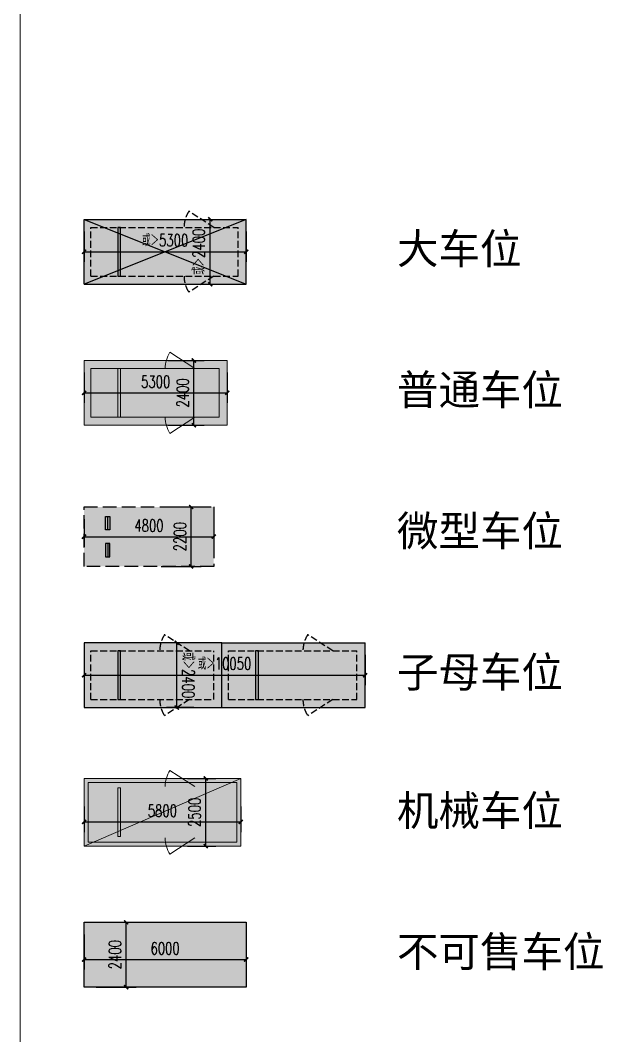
# Model space of a CAD drawing. Extents: x -264757 to 86229, y 4049843 to 4347093.
# Drawn here: x -124021 to -102470, y 4071457 to 4109027 of the extents above; entities that cross this region are included whole.
import ezdxf

# ---------------------------------------------------------------- set-up
doc = ezdxf.new("R2010")
doc.units = 0
doc.header["$LTSCALE"] = 1000
doc.header["$MEASUREMENT"] = 0
doc.linetypes.add('AX-01DK-PB01$0$AX-001DK-01-PB01-02$0$车位$0$DASH', pattern=[0.35, 0.25, -0.1])
doc.linetypes.add('AX-01DK-PB01$1$A-001-车位参照B1$0$A-001-车位参照B1$0$A-001-车位参照B1$0$A-H4-001-基本图形$0$A-001-车位B1$0$DASH', pattern=[0.35, 0.25, -0.1])
for name, color, linetype in [('不可售车位', 255, 'Continuous'), ('大车位', 7, 'Continuous'), ('子母车位', 7, 'Continuous'), ('微型车位', 7, 'Continuous'), ('普通车位', 7, 'Continuous'), ('机械车位', 7, 'Continuous')]:
    doc.layers.add(name, color=color, linetype=linetype)
doc.layers.add('无关图层', color=8, linetype='Continuous', lineweight=0)
doc.styles.add('_TCH_DIM_T3', font='SIMPLEX', dxfattribs={"width": 0.705882, "bigfont": 'GBCBIG'})
doc.styles.add('黑体', font='simhei.ttf')
doc.dimstyles.new('_TCH_ARCH&&150', dxfattribs={"dimtxt": 446.25, "dimasz": 150, "dimexe": 375, "dimexo": 450, "dimgap": 189.375, "dimtad": 1, "dimdec": 0, "dimzin": 0, "dimdsep": 46, "dimtxsty": '_TCH_DIM_T3', "dimblk": 'ARCHTICK', "dimcen": 0.09, "dimclrt": 7, "dimazin": 2, "dimtfac": 1, "dimtdec": 0, "dimtix": 1, "dimtmove": 2, "dimatfit": 3, "dimfxl": 0, "dimtolj": 1, "dimtzin": 0, "dimarcsym": 0})

# ---------------------------------------------------------------- blocks, each defined once
blk = doc.blocks.new('大车位1')
at = {"layer": '大车位', "true_color": 0xe806f9}
h = blk.add_hatch(color=6, dxfattribs=at)
h.dxf.hatch_style = 1
h.paths.add_polyline_path([(2400, 6000), (2400, 0), (0, 0), (0, 6000)])
at = {"layer": '大车位', "color": 83}
for p, q in [((0, 0), (0, 6000, 0)), ((2400, 6000, 0), (0, 6000, 0)), ((2400, 0), (2400, 6000, 0)), ((2400, 0), (0, 0))]:
    blk.add_line(p, q, dxfattribs=at)
at = {"layer": '大车位', "color": 8, "linetype": 'AX-01DK-PB01$1$A-001-车位参照B1$0$A-001-车位参照B1$0$A-001-车位参照B1$0$A-H4-001-基本图形$0$A-001-车位B1$0$DASH'}
for p, q in [((2100, 5700, 0), (300, 5700, 0)), ((300, 250), (300, 5700, 0)), ((2100, 250), (2100, 5700, 0)), ((2100, 250), (300, 250))]:
    blk.add_line(p, q, dxfattribs=at)
at = {"layer": '大车位', "color": 83, "elevation": 0}
blk.add_lwpolyline([(0, 6000), (2400, 0)], dxfattribs=at)
at = {"layer": '大车位', "color": 83}
blk.add_lwpolyline([(0, 0), (2400, 6000)], dxfattribs=at)
at = {"layer": '大车位', "linetype": 'AX-01DK-PB01$1$A-001-车位参照B1$0$A-001-车位参照B1$0$A-001-车位参照B1$0$A-H4-001-基本图形$0$A-001-车位B1$0$DASH'}
for points in [[(300, 4800), (-300, 3878)], [(2100, 4800), (2700, 3878)]]:
    blk.add_lwpolyline(points, dxfattribs=at)
at = {"layer": '大车位'}
blk.add_lwpolyline([(300, 1250), (2100, 1250), (2100, 1350), (300, 1350)], close=True, dxfattribs=at)
at = {"layer": '大车位', "linetype": 'AX-01DK-PB01$1$A-001-车位参照B1$0$A-001-车位参照B1$0$A-001-车位参照B1$0$A-H4-001-基本图形$0$A-001-车位B1$0$DASH'}
for centre, start, end in [((300, 4800, 0), 236.9443, 270), ((2100, 4800, 0), 270, 303.0557)]:
    blk.add_arc(centre, 1100, start, end, dxfattribs=at)
blk = doc.blocks.new('A$C7e5eb487')
at = {"layer": '普通车位', "true_color": 0xf18f8e}
h = blk.add_hatch(color=11, dxfattribs=at)
h.dxf.hatch_style = 1
h.paths.add_polyline_path([(2400, 0), (2400, -5300), (0, -5300), (0, 0)])
blk = doc.blocks.new('普通车位')
at = {"layer": '无关图层'}
for p, q in [((-2.253, 3.186), (0.077, 3.764)), ((1.352, -1.38), (0.077, 3.764)), ((-1.889, 2.967), (-0.142, 3.4)), ((1.001, -1.21), (-0.142, 3.4)), ((-0.977, -1.958), (-2.253, 3.186)), ((-0.746, -1.643), (-1.889, 2.967)), ((-0.977, -1.958), (1.352, -1.38)), ((-0.746, -1.643), (1.001, -1.21))]:
    blk.add_line(p, q, dxfattribs=at)
for points in [[(0.074, 2.527), (0.879, 1.777)], [(-1.673, 2.094), (-2.033, 1.054)]]:
    blk.add_lwpolyline(points, dxfattribs=at)
blk.add_lwpolyline([(0.76, -0.239), (-0.987, -0.673), (-1.011, -0.575), (0.736, -0.142)], close=True, dxfattribs=at)
for centre, start, end in [((0.074, 2.527), 283.9287, 316.9845), ((-1.673, 2.094), 250.873, 283.9287)]:
    blk.add_arc(centre, 1.1, start, end, dxfattribs=at)
at = {"layer": '普通车位', "xscale": -0.0009999999999999812, "yscale": 0.0009999999999999812, "zscale": 0.0009999999999999812, "rotation": 13.92873520577783}
blk.add_blockref('A$C7e5eb487', (0.077, 3.764), dxfattribs=at)
blk = doc.blocks.new('A$C95fe41d2')
at = {"layer": '微型车位', "true_color": 0xffdf7f}
h = blk.add_hatch(color=41, dxfattribs=at)
h.dxf.hatch_style = 1
h.paths.add_polyline_path([(0, 0), (0, -4800), (-2200, -4800), (-2200, 0)])
blk = doc.blocks.new('微型车位')
at = {"layer": '微型车位', "color": 4, "linetype": 'AX-01DK-PB01$0$AX-001DK-01-PB01-02$0$车位$0$DASH', "ltscale": 2000}
for p, q in [((1699463, 176182), (1699463, 176682)), ((1699463, 175682), (1699463, 175182))]:
    blk.add_line(p, q, dxfattribs=at)
at = {"layer": '微型车位', "color": 4, "linetype": 'AX-01DK-PB01$0$AX-001DK-01-PB01-02$0$车位$0$DASH', "ltscale": 2}
blk.add_lwpolyline([(1703388, 174832), (1703388, 177032), (1698588, 177032), (1698588, 174832)], close=True, dxfattribs=at)
at = {"layer": '微型车位', "color": 4, "linetype": 'AX-01DK-PB01$0$AX-001DK-01-PB01-02$0$车位$0$DASH', "ltscale": 2000}
for points in [[(1699538, 176682), (1699538, 176182), (1699388, 176182), (1699388, 176682)], [(1699538, 175182), (1699538, 175682), (1699388, 175682), (1699388, 175182)]]:
    blk.add_lwpolyline(points, close=True, dxfattribs=at)
at = {"layer": '微型车位', "xscale": -1, "rotation": 269.9998841340259}
blk.add_blockref('A$C95fe41d2', (1703388, 177032), dxfattribs=at)
blk = doc.blocks.new('A$C741380cb')
at = {"layer": '子母车位', "true_color": 0x0617f9}
h = blk.add_hatch(color=5, dxfattribs=at)
h.dxf.hatch_style = 1
h.paths.add_polyline_path([(2400, 0), (2400, -10400), (0, -10400), (0, 0)])
blk = doc.blocks.new('子母车位1')
at = {"layer": '子母车位', "color": 8, "linetype": 'AX-01DK-PB01$1$A-001-车位参照B1$0$A-001-车位参照B1$0$A-001-车位参照B1$0$A-H4-001-基本图形$0$A-001-车位B1$0$DASH'}
for p, q in [((330318, -478521), (332118, -478521)), ((330318, -478521), (330318, -483071, 0)), ((332118, -478521), (332118, -483071, 0)), ((330318, -483071, 0), (332118, -483071, 0)), ((330318, -483621, 0), (332118, -483621, 0)), ((330318, -483621, 0), (330318, -488371)), ((332118, -483621, 0), (332118, -488371)), ((330318, -488371), (332118, -488371))]:
    blk.add_line(p, q, dxfattribs=at)
at = {"layer": '子母车位', "color": 83}
for p, q in [((330018, -483371, 0), (330018, -488671)), ((330018, -483371, 0), (332418, -483371, 0)), ((332418, -483371, 0), (332418, -488671)), ((330018, -488671), (332418, -488671))]:
    blk.add_line(p, q, dxfattribs=at)
blk.add_lwpolyline([(332418, -478271), (330018, -478271), (330018, -483371), (332418, -483371)], close=True, dxfattribs=at)
at = {"layer": '子母车位'}
blk.add_lwpolyline([(332118, -479521), (330318, -479521), (330318, -479621), (332118, -479621)], close=True, dxfattribs=at)
at = {"layer": '子母车位', "linetype": 'AX-01DK-PB01$1$A-001-车位参照B1$0$A-001-车位参照B1$0$A-001-车位参照B1$0$A-H4-001-基本图形$0$A-001-车位B1$0$DASH'}
for points in [[(330318, -482171), (329718, -481249)], [(332118, -482171), (332718, -481249)]]:
    blk.add_lwpolyline(points, dxfattribs=at)
at = {"layer": '子母车位', "elevation": 0}
blk.add_lwpolyline([(332118, -484621), (330318, -484621), (330318, -484721), (332118, -484721)], close=True, dxfattribs=at)
at = {"layer": '子母车位', "linetype": 'AX-01DK-PB01$1$A-001-车位参照B1$0$A-001-车位参照B1$0$A-001-车位参照B1$0$A-H4-001-基本图形$0$A-001-车位B1$0$DASH', "elevation": 0}
for points in [[(330318, -487471), (329718, -486549)], [(332118, -487471), (332718, -486549)]]:
    blk.add_lwpolyline(points, dxfattribs=at)
at = {"layer": '子母车位', "linetype": 'AX-01DK-PB01$1$A-001-车位参照B1$0$A-001-车位参照B1$0$A-001-车位参照B1$0$A-H4-001-基本图形$0$A-001-车位B1$0$DASH'}
for centre, start, end in [((330318, -482171, 0), 89.9997, 123.0554), ((332118, -482171, 0), 56.9439, 89.9997), ((330318, -487471), 89.9997, 123.0554), ((332118, -487471), 56.9439, 89.9997)]:
    blk.add_arc(centre, 1100, start, end, dxfattribs=at)
at = {"layer": '子母车位', "rotation": 179.9996583709065}
blk.add_blockref('A$C741380cb', (332418, -488671), dxfattribs=at)
blk = doc.blocks.new('机械车位')
at = {"layer": '无关图层'}
h = blk.add_hatch(color=256, dxfattribs=at)
h.dxf.hatch_style = 1
h.paths.add_polyline_path([(-121662, 4070530), (-115862, 4070530), (-115862, 4068030), (-121662, 4068030)])
for points in [[(-117562, 4070230), (-118484, 4070830)], [(-121662, 4068030), (-115862, 4070530)], [(-117562, 4068330), (-118484, 4067730)]]:
    blk.add_lwpolyline(points, dxfattribs=at)
for points in [[(-121662, 4070530), (-115862, 4070530), (-115862, 4068030), (-121662, 4068030)], [(-121512, 4070380), (-116012, 4070380), (-116012, 4068180), (-121512, 4068180)], [(-120412, 4070180), (-120412, 4068380), (-120312, 4068380), (-120312, 4070180)]]:
    blk.add_lwpolyline(points, close=True, dxfattribs=at)
for centre, start, end in [((-117562, 4070230), 146.9443, 180), ((-117562, 4068330), 180, 213.0557)]:
    blk.add_arc(centre, 1100, start, end, dxfattribs=at)
blk = doc.blocks.new('sadfsadfasf')
at = {"layer": '不可售车位', "true_color": 0x757b8a}
h = blk.add_hatch(color=8, dxfattribs=at)
h.dxf.hatch_style = 1
h.paths.add_polyline_path([(2400, 6000), (2400, 0), (0, 0), (0, 6000)])
at = {"layer": '不可售车位', "color": 8, "true_color": 0x757b8a}
blk.add_lwpolyline([(2400, 6000), (2400, 0), (0, 0), (0, 6000)], close=True, dxfattribs=at)
blk = doc.blocks.new('_ArchTick')
at = {"layer": '无关图层', "const_width": 0.4}
blk.add_lwpolyline([(-0.5, -0.5), (0.5, 0.5)], dxfattribs=at)
blk = doc.blocks.new('*D143')
at = {"layer": 'Defpoints', "color": 0, "transparency": 16777216}
for p in [(-121662, 4080386), (-115862, 4080386), (-115862, 4079368)]:
    blk.add_point(p, dxfattribs=at)
at = {"layer": '无关图层', "color": 0, "lineweight": -2, "transparency": 16777216}
for p, q in [((-121662, 4079936), (-121662, 4078993)), ((-115862, 4079936), (-115862, 4078993)), ((-121662, 4079368), (-115862, 4079368))]:
    blk.add_line(p, q, dxfattribs=at)
at = {"layer": '无关图层', "color": 0, "lineweight": -2, "transparency": 16777216, "xscale": 150, "yscale": 150, "zscale": 150, "rotation": 180}
blk.add_blockref('_ArchTick', (-121662, 4079368), dxfattribs=at)
at = {"layer": '无关图层', "color": 0, "lineweight": -2, "transparency": 16777216, "xscale": 150, "yscale": 150, "zscale": 150}
blk.add_blockref('_ArchTick', (-115862, 4079368), dxfattribs=at)
at = {"layer": '无关图层', "color": 7, "transparency": 16777216, "insert": (-118762, 4079780), "char_height": 446.2, "attachment_point": 5, "style": '_TCH_DIM_T3'}
blk.add_mtext('\\A1;5800', dxfattribs=at)
blk = doc.blocks.new('*D144')
at = {"layer": 'Defpoints', "color": 0, "transparency": 16777216}
for p in [(-118281, 4080974), (-117158, 4080974), (-118281, 4078474)]:
    blk.add_point(p, dxfattribs=at)
at = {"layer": '无关图层', "color": 0, "lineweight": -2, "transparency": 16777216}
for p, q in [((-117831, 4080974), (-116783, 4080974)), ((-117158, 4078474), (-117158, 4080974)), ((-117831, 4078474), (-116783, 4078474))]:
    blk.add_line(p, q, dxfattribs=at)
at = {"layer": '无关图层', "color": 0, "lineweight": -2, "transparency": 16777216, "xscale": 150, "yscale": 150, "zscale": 150}
for p, rotation in [((-117158, 4080974), 90), ((-117158, 4078474), 270)]:
    blk.add_blockref('_ArchTick', p, dxfattribs=dict(at, rotation=rotation))
at = {"layer": '无关图层', "color": 7, "transparency": 16777216, "insert": (-117570, 4079724), "char_height": 446.2, "attachment_point": 5, "rotation": 90, "style": '_TCH_DIM_T3'}
blk.add_mtext('\\A1;2500', dxfattribs=at)
blk = doc.blocks.new('*D145')
at = {"layer": 'Defpoints', "color": 0, "transparency": 16777216}
for p in [(-118662, 4101663), (-116992, 4101663), (-118662, 4099263)]:
    blk.add_point(p, dxfattribs=at)
at = {"layer": '无关图层', "color": 0, "lineweight": -2, "transparency": 16777216}
for p, q in [((-118212, 4101663), (-116617, 4101663)), ((-116992, 4099263), (-116992, 4101663)), ((-118212, 4099263), (-116617, 4099263))]:
    blk.add_line(p, q, dxfattribs=at)
at = {"layer": '无关图层', "color": 0, "lineweight": -2, "transparency": 16777216, "xscale": 150, "yscale": 150, "zscale": 150}
for p, rotation in [((-116992, 4101663), 90), ((-116992, 4099263), 270)]:
    blk.add_blockref('_ArchTick', p, dxfattribs=dict(at, rotation=rotation))
at = {"layer": '无关图层', "color": 7, "transparency": 16777216, "insert": (-117419, 4100463), "char_height": 446.2, "attachment_point": 5, "rotation": 90, "style": '_TCH_DIM_T3'}
blk.add_mtext('\\A1;或＞2400', dxfattribs=at)
blk = doc.blocks.new('*D146')
at = {"layer": 'Defpoints', "color": 0, "transparency": 16777216}
for p in [(-121662, 4101663), (-115662, 4101663), (-115662, 4100463)]:
    blk.add_point(p, dxfattribs=at)
at = {"layer": '无关图层', "color": 0, "lineweight": -2, "transparency": 16777216}
for p, q in [((-121662, 4101213), (-121662, 4100088)), ((-115662, 4101213), (-115662, 4100088)), ((-121662, 4100463), (-115662, 4100463))]:
    blk.add_line(p, q, dxfattribs=at)
at = {"layer": '无关图层', "color": 0, "lineweight": -2, "transparency": 16777216, "xscale": 150, "yscale": 150, "zscale": 150, "rotation": 180}
blk.add_blockref('_ArchTick', (-121662, 4100463), dxfattribs=at)
at = {"layer": '无关图层', "color": 0, "lineweight": -2, "transparency": 16777216, "xscale": 150, "yscale": 150, "zscale": 150}
blk.add_blockref('_ArchTick', (-115662, 4100463), dxfattribs=at)
at = {"layer": '无关图层', "color": 7, "transparency": 16777216, "insert": (-118662, 4100890), "char_height": 446.2, "attachment_point": 5, "style": '_TCH_DIM_T3'}
blk.add_mtext('\\A1;或＞5300', dxfattribs=at)
blk = doc.blocks.new('*D147')
at = {"layer": 'Defpoints', "color": 0, "transparency": 16777216}
for p in [(-119012, 4096443), (-117598, 4096443), (-119012, 4094043)]:
    blk.add_point(p, dxfattribs=at)
at = {"layer": '无关图层', "color": 0, "lineweight": -2, "transparency": 16777216}
for p, q in [((-118562, 4096443), (-117223, 4096443)), ((-117598, 4094043), (-117598, 4096443)), ((-118562, 4094043), (-117223, 4094043))]:
    blk.add_line(p, q, dxfattribs=at)
at = {"layer": '无关图层', "color": 0, "lineweight": -2, "transparency": 16777216, "xscale": 150, "yscale": 150, "zscale": 150}
for p, rotation in [((-117598, 4096443), 90), ((-117598, 4094043), 270)]:
    blk.add_blockref('_ArchTick', p, dxfattribs=dict(at, rotation=rotation))
at = {"layer": '无关图层', "color": 7, "transparency": 16777216, "insert": (-118010, 4095243), "char_height": 446.2, "attachment_point": 5, "rotation": 90, "style": '_TCH_DIM_T3'}
blk.add_mtext('\\A1;2400', dxfattribs=at)
blk = doc.blocks.new('*D148')
at = {"layer": 'Defpoints', "color": 0, "transparency": 16777216}
for p in [(-121662, 4096443), (-116362, 4096443), (-116362, 4095243)]:
    blk.add_point(p, dxfattribs=at)
at = {"layer": '无关图层', "color": 0, "lineweight": -2, "transparency": 16777216}
for p, q in [((-121662, 4095993), (-121662, 4094868)), ((-116362, 4095993), (-116362, 4094868)), ((-121662, 4095243), (-116362, 4095243))]:
    blk.add_line(p, q, dxfattribs=at)
at = {"layer": '无关图层', "color": 0, "lineweight": -2, "transparency": 16777216, "xscale": 150, "yscale": 150, "zscale": 150, "rotation": 180}
blk.add_blockref('_ArchTick', (-121662, 4095243), dxfattribs=at)
at = {"layer": '无关图层', "color": 0, "lineweight": -2, "transparency": 16777216, "xscale": 150, "yscale": 150, "zscale": 150}
blk.add_blockref('_ArchTick', (-116362, 4095243), dxfattribs=at)
at = {"layer": '无关图层', "color": 7, "transparency": 16777216, "insert": (-119012, 4095655), "char_height": 446.2, "attachment_point": 5, "style": '_TCH_DIM_T3'}
blk.add_mtext('\\A1;5300', dxfattribs=at)
blk = doc.blocks.new('*D149')
at = {"layer": 'Defpoints', "color": 0, "transparency": 16777216}
for p in [(-119262, 4091020), (-117699, 4091020), (-119262, 4088820)]:
    blk.add_point(p, dxfattribs=at)
at = {"layer": '无关图层', "color": 0, "lineweight": -2, "transparency": 16777216}
for p, q in [((-118812, 4091020), (-117324, 4091020)), ((-117699, 4088820), (-117699, 4091020)), ((-118812, 4088820), (-117324, 4088820))]:
    blk.add_line(p, q, dxfattribs=at)
at = {"layer": '无关图层', "color": 0, "lineweight": -2, "transparency": 16777216, "xscale": 150, "yscale": 150, "zscale": 150}
for p, rotation in [((-117699, 4091020), 90), ((-117699, 4088820), 270)]:
    blk.add_blockref('_ArchTick', p, dxfattribs=dict(at, rotation=rotation))
at = {"layer": '无关图层', "color": 7, "transparency": 16777216, "insert": (-118112, 4089920), "char_height": 446.2, "attachment_point": 5, "rotation": 90, "style": '_TCH_DIM_T3'}
blk.add_mtext('\\A1;2200', dxfattribs=at)
blk = doc.blocks.new('*D150')
at = {"layer": 'Defpoints', "color": 0, "transparency": 16777216}
for p in [(-121662, 4091020), (-116862, 4091020), (-116862, 4089920)]:
    blk.add_point(p, dxfattribs=at)
at = {"layer": '无关图层', "color": 0, "lineweight": -2, "transparency": 16777216}
for p, q in [((-121662, 4090570), (-121662, 4089545)), ((-116862, 4090570), (-116862, 4089545)), ((-121662, 4089920), (-116862, 4089920))]:
    blk.add_line(p, q, dxfattribs=at)
at = {"layer": '无关图层', "color": 0, "lineweight": -2, "transparency": 16777216, "xscale": 150, "yscale": 150, "zscale": 150, "rotation": 180}
blk.add_blockref('_ArchTick', (-121662, 4089920), dxfattribs=at)
at = {"layer": '无关图层', "color": 0, "lineweight": -2, "transparency": 16777216, "xscale": 150, "yscale": 150, "zscale": 150}
blk.add_blockref('_ArchTick', (-116862, 4089920), dxfattribs=at)
at = {"layer": '无关图层', "color": 7, "transparency": 16777216, "insert": (-119262, 4090332), "char_height": 446.2, "attachment_point": 5, "style": '_TCH_DIM_T3'}
blk.add_mtext('\\A1;4800', dxfattribs=at)
blk = doc.blocks.new('*D151')
at = {"layer": 'Defpoints', "color": 0, "transparency": 16777216}
for p in [(-118231, 4085997), (-117154, 4085997), (-117154, 4083597)]:
    blk.add_point(p, dxfattribs=at)
at = {"layer": '无关图层', "color": 0, "lineweight": -2, "transparency": 16777216}
for p, q in [((-117604, 4085997), (-118606, 4085997)), ((-118231, 4083597), (-118231, 4085997)), ((-117604, 4083597), (-118606, 4083597))]:
    blk.add_line(p, q, dxfattribs=at)
at = {"layer": '无关图层', "color": 0, "lineweight": -2, "transparency": 16777216, "xscale": 150, "yscale": 150, "zscale": 150}
for p, rotation in [((-118231, 4085997), 90.0003487796593), ((-118231, 4083597), 270.0003487796593)]:
    blk.add_blockref('_ArchTick', p, dxfattribs=dict(at, rotation=rotation))
at = {"layer": '无关图层', "color": 7, "transparency": 16777216, "insert": (-117804, 4084797), "char_height": 446.2, "attachment_point": 5, "rotation": 270.0003, "style": '_TCH_DIM_T3'}
blk.add_mtext('\\A1;或＞2400', dxfattribs=at)
blk = doc.blocks.new('*D152')
at = {"layer": 'Defpoints', "color": 0, "transparency": 16777216}
for p in [(-121662, 4085997), (-111262, 4085997), (-111262, 4084797)]:
    blk.add_point(p, dxfattribs=at)
at = {"layer": '无关图层', "color": 0, "lineweight": -2, "transparency": 16777216}
for p, q in [((-121662, 4085547), (-121662, 4084422)), ((-111262, 4085547), (-111262, 4084422)), ((-121662, 4084797), (-111262, 4084797))]:
    blk.add_line(p, q, dxfattribs=at)
at = {"layer": '无关图层', "color": 0, "lineweight": -2, "transparency": 16777216, "xscale": 150, "yscale": 150, "zscale": 150}
for p, rotation in [((-121662, 4084797), 180.0003319953544), ((-111262, 4084797), 0.0003319953543951173)]:
    blk.add_blockref('_ArchTick', p, dxfattribs=dict(at, rotation=rotation))
at = {"layer": '无关图层', "color": 7, "transparency": 16777216, "insert": (-116462, 4085224), "char_height": 446.25, "attachment_point": 5, "rotation": 0.0003, "style": '_TCH_DIM_T3'}
blk.add_mtext('\\A1;或＞10050', dxfattribs=at)
blk = doc.blocks.new('*D153')
at = {"layer": 'Defpoints', "color": 0, "transparency": 16777216}
for p in [(-121662, 4075653), (-120105, 4075653), (-121662, 4073253)]:
    blk.add_point(p, dxfattribs=at)
at = {"layer": '无关图层', "color": 0, "lineweight": -2, "transparency": 16777216}
for p, q in [((-121212, 4075653), (-119730, 4075653)), ((-120105, 4073253), (-120105, 4075653)), ((-121212, 4073253), (-119730, 4073253))]:
    blk.add_line(p, q, dxfattribs=at)
at = {"layer": '无关图层', "color": 0, "lineweight": -2, "transparency": 16777216, "xscale": 150, "yscale": 150, "zscale": 150}
for p, rotation in [((-120105, 4075653), 90), ((-120105, 4073253), 270)]:
    blk.add_blockref('_ArchTick', p, dxfattribs=dict(at, rotation=rotation))
at = {"layer": '无关图层', "color": 7, "transparency": 16777216, "insert": (-120517, 4074453), "char_height": 446.2, "attachment_point": 5, "rotation": 90, "style": '_TCH_DIM_T3'}
blk.add_mtext('\\A1;2400', dxfattribs=at)
blk = doc.blocks.new('*D154')
at = {"layer": 'Defpoints', "color": 0, "transparency": 16777216}
for p in [(-121662, 4075653), (-115662, 4075653), (-115662, 4074276)]:
    blk.add_point(p, dxfattribs=at)
at = {"layer": '无关图层', "color": 0, "lineweight": -2, "transparency": 16777216}
for p, q in [((-121662, 4075203), (-121662, 4073901)), ((-115662, 4075203), (-115662, 4073901)), ((-121662, 4074276), (-115662, 4074276))]:
    blk.add_line(p, q, dxfattribs=at)
at = {"layer": '无关图层', "color": 0, "lineweight": -2, "transparency": 16777216, "xscale": 150, "yscale": 150, "zscale": 150, "rotation": 180}
blk.add_blockref('_ArchTick', (-121662, 4074276), dxfattribs=at)
at = {"layer": '无关图层', "color": 0, "lineweight": -2, "transparency": 16777216, "xscale": 150, "yscale": 150, "zscale": 150}
blk.add_blockref('_ArchTick', (-115662, 4074276), dxfattribs=at)
at = {"layer": '无关图层', "color": 7, "transparency": 16777216, "insert": (-118662, 4074688), "char_height": 446.2, "attachment_point": 5, "style": '_TCH_DIM_T3'}
blk.add_mtext('\\A1;6000', dxfattribs=at)

msp = doc.modelspace()

# ---------------------------------------------------------------- linework, layer by layer
at = {"layer": '无关图层'}
msp.add_line((-124020.9, 4347092.9), (-124020.9, 4049842.9), dxfattribs=at)

# ---------------------------------------------------------------- block references
at = {"layer": '不可售车位', "rotation": 270}
msp.add_blockref('sadfsadfasf', (-121662.2, 4075653.5), dxfattribs=at)
at = {"layer": '大车位', "rotation": 270}
msp.add_blockref('大车位1', (-121662.2, 4101663), dxfattribs=at)
at = {"layer": '子母车位', "rotation": 90.00034162909344}
msp.add_blockref('子母车位1', (-599931.2, 3753575.8), dxfattribs=at)
at = {"layer": '微型车位', "linetype": 'AX-01DK-PB01$0$AX-001DK-01-PB01-02$0$车位$0$DASH', "ltscale": 2, "xscale": -1, "rotation": 179.9998841340259}
msp.add_blockref('微型车位', (-1820250.2, 4265855.6), dxfattribs=at)
at = {"layer": '普通车位', "extrusion": (0, 0, -1), "xscale": 1000.000000000019, "yscale": 1000.000000000019, "zscale": -1000.000000000019, "rotation": 76.07126479422217}
msp.add_blockref('普通车位', (119996.9, 4095462.5), dxfattribs=at)
at = {"layer": '机械车位'}
msp.add_blockref('机械车位', (0, 10443.2), dxfattribs=at)

# ---------------------------------------------------------------- texts
at = {"layer": '不可售车位', "color": 0, "style": '黑体'}
msp.add_text('不可售车位', height=1126.58, dxfattribs=at).set_placement((-110084.4, 4074003.5))
at = {"layer": '大车位', "style": '黑体'}
msp.add_text('大车位', height=1126.58, dxfattribs=at).set_placement((-110084.4, 4100013))
at = {"layer": '子母车位', "style": '黑体'}
msp.add_text('子母车位', height=1126.58, dxfattribs=at).set_placement((-110084.4, 4084346.7))
at = {"layer": '微型车位', "linetype": 'AX-01DK-PB01$0$AX-001DK-01-PB01-02$0$车位$0$DASH', "style": '黑体'}
msp.add_text('微型车位', height=1126.58, dxfattribs=at).set_placement((-110084.4, 4089569.8))
at = {"layer": '普通车位', "style": '黑体'}
msp.add_text('普通车位', height=1126.58, dxfattribs=at).set_placement((-110084.4, 4094792.8))
at = {"layer": '机械车位', "style": '黑体'}
msp.add_text('机械车位', height=1126.58, dxfattribs=at).set_placement((-110084.4, 4079223.7))

# ---------------------------------------------------------------- dimensions: what is measured, and where the dimension line sits
at = {"layer": '无关图层'}
for p1, p2, distance, text, picture, middle in [((-121662.2, 4101663), (-115662.2, 4101663), -1200, '或＞5300', '*D146', (-118662.2, 4100890.3)), ((-118662.2, 4099263), (-118662.2, 4101663), -1670, '或＞2400', '*D145', (-117419.4, 4100463)), ((-121662.2, 4085996.7), (-111262.2, 4085996.8), -1200, '或＞10050', '*D152', (-116462.2, 4085224)), ((-117153.8, 4083596.7), (-117153.8, 4085996.7), 1077.4, '或＞2400', '*D151', (-117803.9, 4084796.7))]:
    dim = msp.add_aligned_dim(p1=p1, p2=p2, distance=distance, text=text, dimstyle='_TCH_ARCH&&150', dxfattribs=at)
    dim.commit()
    dim.dimension.update_dxf_attribs({"geometry": picture, "text_midpoint": middle})
for p1, p2, distance, picture, middle in [((-121662.2, 4096442.8), (-116362.2, 4096442.8), -1200, '*D148', (-119012.2, 4095655.3)), ((-119012.2, 4094042.8), (-119012.2, 4096442.8), -1414.4, '*D147', (-118010.2, 4095242.8)), ((-121662.2, 4091019.8), (-116862.2, 4091019.8), -1100, '*D150', (-119262.2, 4090332.3)), ((-119262.2, 4088819.8), (-119262.2, 4091019.8), -1562.9, '*D149', (-118111.7, 4089919.8)), ((-118280.8, 4078473.7), (-118280.8, 4080973.7), -1122.8, '*D144', (-117570.5, 4079723.7)), ((-121662.2, 4080385.6), (-115862.2, 4080385.6), -1017.8, '*D143', (-118762.2, 4079780.3)), ((-121662.2, 4075653.5), (-115662.2, 4075653.5), -1377.5, '*D154', (-118662.2, 4074688.5)), ((-121662.2, 4073253.5), (-121662.2, 4075653.5), -1557.6, '*D153', (-120517.1, 4074453.5))]:
    dim = msp.add_aligned_dim(p1=p1, p2=p2, distance=distance, dimstyle='_TCH_ARCH&&150', dxfattribs=at)
    dim.commit()
    dim.dimension.update_dxf_attribs({"geometry": picture, "text_midpoint": middle})

doc.saveas('drawing.dxf')
